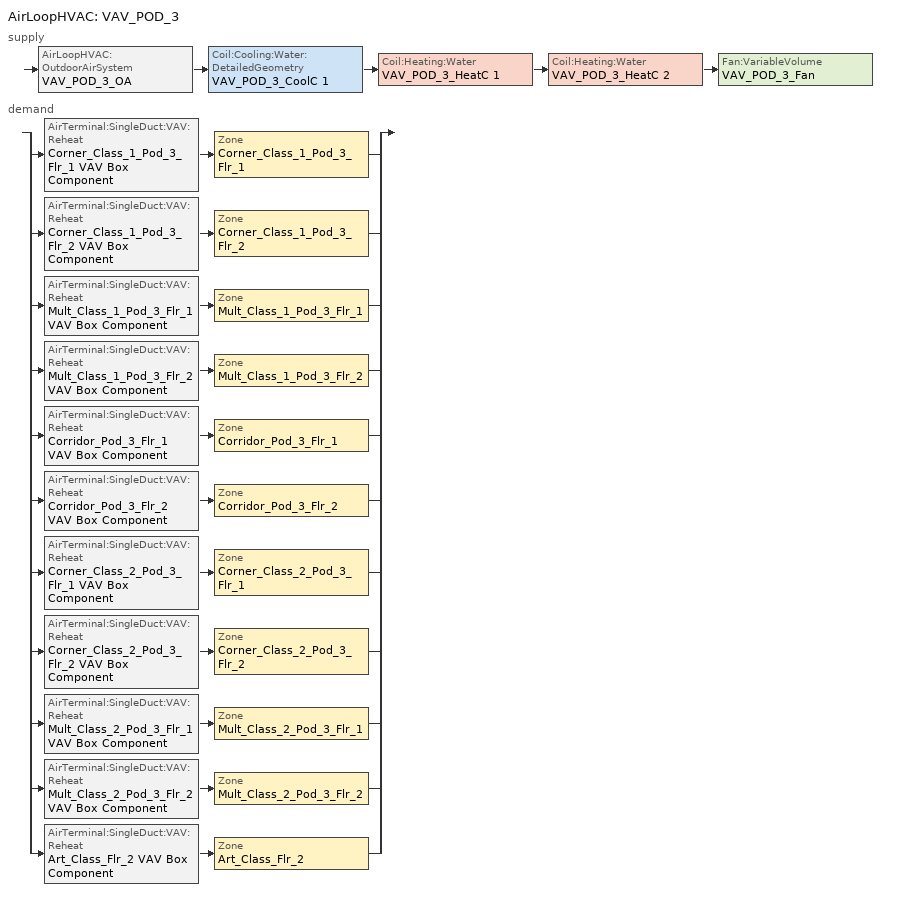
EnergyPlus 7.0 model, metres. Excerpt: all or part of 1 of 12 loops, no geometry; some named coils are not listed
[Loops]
AirLoopHVAC 'VAV_POD_3'
 supply: AirLoopHVAC:OutdoorAirSystem 'VAV_POD_3_OA' > Coil:Cooling:Water:DetailedGeometry 'VAV_POD_3_CoolC 1' > Coil:Heating:Water 'VAV_POD_3_HeatC 1' > Coil:Heating:Water 'VAV_POD_3_HeatC 2' > Fan:VariableVolume 'VAV_POD_3_Fan'
 demand: split
  | AirTerminal:SingleDuct:VAV:Reheat 'Corner_Class_1_Pod_3_Flr_1 VAV Box Component' > Zone 'Corner_Class_1_Pod_3_Flr_1'
  | AirTerminal:SingleDuct:VAV:Reheat 'Corner_Class_1_Pod_3_Flr_2 VAV Box Component' > Zone 'Corner_Class_1_Pod_3_Flr_2'
  | AirTerminal:SingleDuct:VAV:Reheat 'Mult_Class_1_Pod_3_Flr_1 VAV Box Component' > Zone 'Mult_Class_1_Pod_3_Flr_1'
  | AirTerminal:SingleDuct:VAV:Reheat 'Mult_Class_1_Pod_3_Flr_2 VAV Box Component' > Zone 'Mult_Class_1_Pod_3_Flr_2'
  | AirTerminal:SingleDuct:VAV:Reheat 'Corridor_Pod_3_Flr_1 VAV Box Component' > Zone 'Corridor_Pod_3_Flr_1'
  | AirTerminal:SingleDuct:VAV:Reheat 'Corridor_Pod_3_Flr_2 VAV Box Component' > Zone 'Corridor_Pod_3_Flr_2'
  | AirTerminal:SingleDuct:VAV:Reheat 'Corner_Class_2_Pod_3_Flr_1 VAV Box Component' > Zone 'Corner_Class_2_Pod_3_Flr_1'
  | AirTerminal:SingleDuct:VAV:Reheat 'Corner_Class_2_Pod_3_Flr_2 VAV Box Component' > Zone 'Corner_Class_2_Pod_3_Flr_2'
  | AirTerminal:SingleDuct:VAV:Reheat 'Mult_Class_2_Pod_3_Flr_1 VAV Box Component' > Zone 'Mult_Class_2_Pod_3_Flr_1'
  | AirTerminal:SingleDuct:VAV:Reheat 'Mult_Class_2_Pod_3_Flr_2 VAV Box Component' > Zone 'Mult_Class_2_Pod_3_Flr_2'
  | AirTerminal:SingleDuct:VAV:Reheat 'Art_Class_Flr_2 VAV Box Component' > Zone 'Art_Class_Flr_2'
[Sizing:Zone] Zone Cooling Design Supply Air Temperature {C}=14; Zone Heating Design Supply Air Temperature {C}=40; Zone Cooling Design Supply Air Humidity Ratio {kg-H20/kg-air}=0.0085; Zone Heating Design Supply Air Humidity Ratio {kg-H20/kg-air}=0.008; Cooling Design Air Flow Method {Flow/Zone | DesignDay | DesignDayWithLimit}=DesignDay; Cooling Minimum Air Flow Fraction=0; Heating Design Air Flow Method {Flow/Zone | DesignDay}=DesignDay; Heating Design Air Flow Rate=0; Design Zone Air Distribution Effectiveness in Cooling Mode=1; Design Zone Air Distribution Effectiveness in Heating Mode=1
Name | Design Specification Outdoor Air Object
Corner_Class_1_Pod_3_Flr_1 | Corner_Class_1_Pod_3_Flr_1 OA Design Spec
Corner_Class_1_Pod_3_Flr_2 | Corner_Class_1_Pod_3_Flr_2 OA Design Spec
Mult_Class_1_Pod_3_Flr_1 | Mult_Class_1_Pod_3_Flr_1 OA Design Spec
Mult_Class_1_Pod_3_Flr_2 | Mult_Class_1_Pod_3_Flr_2 OA Design Spec
Corridor_Pod_3_Flr_1 | Corridor_Pod_3_Flr_1 OA Design Spec
Corridor_Pod_3_Flr_2 | Corridor_Pod_3_Flr_2 OA Design Spec
Corner_Class_2_Pod_3_Flr_1 | Corner_Class_2_Pod_3_Flr_1 OA Design Spec
Corner_Class_2_Pod_3_Flr_2 | Corner_Class_2_Pod_3_Flr_2 OA Design Spec
Mult_Class_2_Pod_3_Flr_1 | Mult_Class_2_Pod_3_Flr_1 OA Design Spec
Mult_Class_2_Pod_3_Flr_2 | Mult_Class_2_Pod_3_Flr_2 OA Design Spec
Art_Class_Flr_2 | Art_Class_Flr_2 OA Design Spec
[DesignSpecification:OutdoorAir] Outdoor Air Method=Flow/Zone; Outdoor Air Flow Per Person {m3/s-person}=0; Outdoor Air Flow Per Zone Floor Area {m3/s-m2}=0; Outdoor Air Flow Air Changes per Hour {1/hr}=0
Name | Outdoor Air Flow Per Zone {m3/s}
Corner_Class_1_Pod_3_Flr_1 OA Design Spec; Corner_Class_1_Pod_3_Flr_2 OA Design Spec; Corner_Class_2_Pod_3_Flr_1 OA Design Spec; Corner_Class_2_Pod_3_Flr_2 OA Design Spec | 0.223903
Mult_Class_1_Pod_3_Flr_1 OA Design Spec; Mult_Class_1_Pod_3_Flr_2 OA Design Spec; Mult_Class_2_Pod_3_Flr_1 OA Design Spec | 1.07881
Corridor_Pod_3_Flr_1 OA Design Spec; Corridor_Pod_3_Flr_2 OA Design Spec | 0.0976
Mult_Class_2_Pod_3_Flr_2 OA Design Spec | 0.71242
Art_Class_Flr_2 OA Design Spec | 0.300964
[ZoneControl:Thermostat] Control Type Schedule=Dual Zone Control Type Sched
Name | Zone | Control 1
Corner_Class_1_Pod_3_Flr_1 Thermostat | Corner_Class_1_Pod_3_Flr_1 | Corner_Class_1_Pod_3_Flr_1 DualSPSched
Corner_Class_1_Pod_3_Flr_2 Thermostat | Corner_Class_1_Pod_3_Flr_2 | Corner_Class_1_Pod_3_Flr_2 DualSPSched
Mult_Class_1_Pod_3_Flr_1 Thermostat | Mult_Class_1_Pod_3_Flr_1 | Mult_Class_1_Pod_3_Flr_1 DualSPSched
Mult_Class_1_Pod_3_Flr_2 Thermostat | Mult_Class_1_Pod_3_Flr_2 | Mult_Class_1_Pod_3_Flr_2 DualSPSched
Corridor_Pod_3_Flr_1 Thermostat | Corridor_Pod_3_Flr_1 | Corridor_Pod_3_Flr_1 DualSPSched
Corridor_Pod_3_Flr_2 Thermostat | Corridor_Pod_3_Flr_2 | Corridor_Pod_3_Flr_2 DualSPSched
Corner_Class_2_Pod_3_Flr_1 Thermostat | Corner_Class_2_Pod_3_Flr_1 | Corner_Class_2_Pod_3_Flr_1 DualSPSched
Corner_Class_2_Pod_3_Flr_2 Thermostat | Corner_Class_2_Pod_3_Flr_2 | Corner_Class_2_Pod_3_Flr_2 DualSPSched
Mult_Class_2_Pod_3_Flr_1 Thermostat | Mult_Class_2_Pod_3_Flr_1 | Mult_Class_2_Pod_3_Flr_1 DualSPSched
Mult_Class_2_Pod_3_Flr_2 Thermostat | Mult_Class_2_Pod_3_Flr_2 | Mult_Class_2_Pod_3_Flr_2 DualSPSched
Art_Class_Flr_2 Thermostat | Art_Class_Flr_2 | Art_Class_Flr_2 DualSPSched
[ThermostatSetpoint:DualSetpoint] Heating Setpoint Temperature Schedule=HtgSetP_Sch; Cooling Setpoint Temperature Schedule=ClgSetP_Sch
Corner_Class_1_Pod_3_Flr_1 DualSPSched; Corner_Class_1_Pod_3_Flr_2 DualSPSched; Mult_Class_1_Pod_3_Flr_1 DualSPSched; Mult_Class_1_Pod_3_Flr_2 DualSPSched; Corridor_Pod_3_Flr_1 DualSPSched; Corridor_Pod_3_Flr_2 DualSPSched; Corner_Class_2_Pod_3_Flr_1 DualSPSched; Corner_Class_2_Pod_3_Flr_2 DualSPSched; Mult_Class_2_Pod_3_Flr_1 DualSPSched; Mult_Class_2_Pod_3_Flr_2 DualSPSched; Art_Class_Flr_2 DualSPSched
[Zone equipment]
Corner_Class_1_Pod_3_Flr_1: Corner_Class_1_Pod_3_Flr_1 VAV Box Component
Corner_Class_1_Pod_3_Flr_2: Corner_Class_1_Pod_3_Flr_2 VAV Box Component
Mult_Class_1_Pod_3_Flr_1: Mult_Class_1_Pod_3_Flr_1 VAV Box Component
Mult_Class_1_Pod_3_Flr_2: Mult_Class_1_Pod_3_Flr_2 VAV Box Component
Corridor_Pod_3_Flr_1: Corridor_Pod_3_Flr_1 VAV Box Component
Corridor_Pod_3_Flr_2: Corridor_Pod_3_Flr_2 VAV Box Component
Corner_Class_2_Pod_3_Flr_1: Corner_Class_2_Pod_3_Flr_1 VAV Box Component
Corner_Class_2_Pod_3_Flr_2: Corner_Class_2_Pod_3_Flr_2 VAV Box Component
Mult_Class_2_Pod_3_Flr_1: Mult_Class_2_Pod_3_Flr_1 VAV Box Component
Mult_Class_2_Pod_3_Flr_2: Mult_Class_2_Pod_3_Flr_2 VAV Box Component
Art_Class_Flr_2: Art_Class_Flr_2 VAV Box Component
[AirTerminal:SingleDuct:VAV:Reheat] Availability Schedule=ALWAYS_ON; Maximum Air Flow Rate {m3/s}=AUTOSIZE; Zone Minimum Air Flow Input Method=Scheduled; Minimum Air Flow Fraction Schedule=MIN_FLOW_FRAC_SCH; Maximum Hot Water or Steam Flow Rate {m3/s}=AUTOSIZE; Minimum Hot Water or Steam Flow Rate {m3/s}=0; Convergence Tolerance=0.001; Damper Heating Action=Reverse; Maximum Flow per Zone Floor Area during Reheat {m3/s-m2}=AUTOCALCULATE; Maximum Flow Fraction During Reheat=AUTOCALCULATE; Maximum Reheat Air Temperature {C}=50
Name | Reheat Coil
Corner_Class_1_Pod_3_Flr_1 VAV Box Component | Corner_Class_1_Pod_3_Flr_1 VAV Box Reheat Coil
Corner_Class_1_Pod_3_Flr_2 VAV Box Component | Corner_Class_1_Pod_3_Flr_2 VAV Box Reheat Coil
Mult_Class_1_Pod_3_Flr_1 VAV Box Component | Mult_Class_1_Pod_3_Flr_1 VAV Box Reheat Coil
Mult_Class_1_Pod_3_Flr_2 VAV Box Component | Mult_Class_1_Pod_3_Flr_2 VAV Box Reheat Coil
Corridor_Pod_3_Flr_1 VAV Box Component | Corridor_Pod_3_Flr_1 VAV Box Reheat Coil
Corridor_Pod_3_Flr_2 VAV Box Component | Corridor_Pod_3_Flr_2 VAV Box Reheat Coil
Corner_Class_2_Pod_3_Flr_1 VAV Box Component | Corner_Class_2_Pod_3_Flr_1 VAV Box Reheat Coil
Corner_Class_2_Pod_3_Flr_2 VAV Box Component | Corner_Class_2_Pod_3_Flr_2 VAV Box Reheat Coil
Mult_Class_2_Pod_3_Flr_1 VAV Box Component | Mult_Class_2_Pod_3_Flr_1 VAV Box Reheat Coil
Mult_Class_2_Pod_3_Flr_2 VAV Box Component | Mult_Class_2_Pod_3_Flr_2 VAV Box Reheat Coil
Art_Class_Flr_2 VAV Box Component | Art_Class_Flr_2 VAV Box Reheat Coil
[Coil:Heating:Water] Availability Schedule=ALWAYS_ON; U-Factor Times Area Value {W/K}=AUTOSIZE; Maximum Water Flow Rate {m3/s}=AUTOSIZE; Coil Peformance input method=UFactorTimesAreaAndDesignWaterFlowRate; Nominal Capacity=AUTOSIZE; Design Inlet Water Temperature=82.2; Design Inlet Air Temperature=16.6; Design Outlet Water Temperature=71.1; Design Outlet Air Temperature=32.2; Rated Ratio for Air and Water Convection=1
VAV_POD_3_HeatC 1; VAV_POD_3_HeatC 2
[AirLoopHVAC]
VAV_POD_3: Design Supply Air Flow Rate {m3/s}=AUTOSIZE
[Controller:WaterCoil] Control Variable {Temperature | HumidityRatio | TemperatureAndHumidityRatio | Flow}=Temperature; Maximum Actuated Flow {m3/s}=AUTOSIZE; Minimum Actuated Flow {m3/s}=0
Name | Action {Normal | Reverse} | Actuator Variable {Flow} | Actuator Variable {FLOW} | Controller Convergence Tolerance {delta C} [Delta temp from setpoint]
VAV_POD_3_CoolC 1_Controller | Reverse | Flow
VAV_POD_3_HeatC 1_Controller; VAV_POD_3_HeatC 2_Controller | Normal |  | Flow | 0.0001
[SetpointManager:MixedAir]
Name | Control Variable {Temperature} | Setpoint Node or NodeList | Control Variable
VAV_POD_3_CoolC 1 SAT Manager | Temperature | VAV_POD_3_CoolC 1-VAV_POD_3_HeatC 1Node
VAV_POD_3_HeatC 1 SAT Manager | Temperature | VAV_POD_3_HeatC 1-VAV_POD_3_HeatC 2Node
VAV_POD_3 OA Mixed Air Temp Manager |  | VAV_POD_3_OA-VAV_POD_3_CoolC 1Node | Temperature
[Sizing:System]
VAV_POD_3: Type Of Load To Size On=Sensible; Design Outdoor Air Flow Rate {m3/s}=AUTOSIZE; Minimum System Air Flow Ratio=1; Preheat Design Temperature {C}=7; Preheat Design Humidity Ratio {kg-H2O/kg-air}=0.008; Precool Design Temperature {C}=12.8; Precool Design Humidity Ratio {kg-H2O/kg-air}=0.008; Central Cooling Design Supply Air Temperature {C}=12.8; Central Heating Design Supply Air Temperature {C}=16.7; Sizing Option {Coincident | NonCoincident}=NonCoincident; 100% Outdoor Air in Cooling {Yes | No}=No; 100% Outdoor Air in Heating {Yes | No}=No; Central Cooling Design Supply Air Humidity Ratio {kg-H2O/kg-air}=0.0085; Central Heating Design Supply Air Humidity Ratio {kg-H2O/kg-air}=0.008; Cooling Design Air Flow Method=DesignDay; Cooling Design Air Flow Rate {m3/s}=0; Heating Design Air Flow Method=DesignDay; Heating Design Air Flow Rate {m3/s}=0; System Outdoor Air Method { ZoneSum | VentilationRateProcedure }=VentilationRateProcedure
[Controller:OutdoorAir]
VAV_POD_3_OA_Controller: Minimum Outdoor Air Flow Rate {m3/s}=AUTOSIZE; Maximum Outdoor Air Flow Rate {m3/s}=AUTOSIZE; Economizer Control Type=DifferentialEnthalpy; Economizer Control Action Type=ModulateFlow; Economizer Maximum Limit Dry-Bulb Temperature {C}=28; Economizer Maximum Limit Enthalpy {J/kg}=64000; Economizer Minimum Limit Dry-Bulb Temperature {C}=-100; Lockout Type=NoLockout; Minimum Limit Type=FixedMinimum; Minimum Outdoor Air Schedule=MinOA_Sched; Mechanical Ventilation Controller=VAV_POD_3_OAMechanical Ventilation; High Humidity Control=No; Heat Recovery Bypass Control Type=BypassWhenOAFlowGreaterThanMinimum
[Controller:MechanicalVentilation]
VAV_POD_3_OAMechanical Ventilation: Availability Schedule=MinOA_Sched; Demand Controlled Ventilation { Yes | No }=No; System Outdoor Air Method { ZoneSum | VentilationRateProcedure | IndoorAirQualityProcedure }=VentilationRateProcedure; Zone 1=Corner_Class_1_Pod_3_Flr_1; Design Specification Outdoor Air Object Name 1=Corner_Class_1_Pod_3_Flr_1 OA Design Spec; Zone Air Distribution Effectiveness in Cooling Mode 1=1; Zone Air Distribution Effectiveness in Heating Mode 1=1; Zone 2=Corner_Class_1_Pod_3_Flr_2; Design Specification Outdoor Air Object Name 2=Corner_Class_1_Pod_3_Flr_2 OA Design Spec; Zone Air Distribution Effectiveness in Cooling Mode 2=1; Zone Air Distribution Effectiveness in Heating Mode 2=1; Zone 3=Mult_Class_1_Pod_3_Flr_1; Design Specification Outdoor Air Object Name 3=Mult_Class_1_Pod_3_Flr_1 OA Design Spec; Zone Air Distribution Effectiveness in Cooling Mode 3=1; Zone Air Distribution Effectiveness in Heating Mode 3=1; Zone 4=Mult_Class_1_Pod_3_Flr_2; Design Specification Outdoor Air Object Name 4=Mult_Class_1_Pod_3_Flr_2 OA Design Spec; Zone Air Distribution Effectiveness in Cooling Mode 4=1; Zone Air Distribution Effectiveness in Heating Mode 4=1; Zone 5=Corridor_Pod_3_Flr_1; Design Specification Outdoor Air Object Name 5=Corridor_Pod_3_Flr_1 OA Design Spec; Zone Air Distribution Effectiveness in Cooling Mode 5=1; Zone Air Distribution Effectiveness in Heating Mode 5=1; Zone 6=Corridor_Pod_3_Flr_2; Design Specification Outdoor Air Object Name 6=Corridor_Pod_3_Flr_2 OA Design Spec; Zone Air Distribution Effectiveness in Cooling Mode 6=1; Zone Air Distribution Effectiveness in Heating Mode 6=1; Zone 7=Corner_Class_2_Pod_3_Flr_1; Design Specification Outdoor Air Object Name 7=Corner_Class_2_Pod_3_Flr_1 OA Design Spec; Zone Air Distribution Effectiveness in Cooling Mode 7=1; Zone Air Distribution Effectiveness in Heating Mode 7=1; Zone 8=Corner_Class_2_Pod_3_Flr_2; Design Specification Outdoor Air Object Name 8=Corner_Class_2_Pod_3_Flr_2 OA Design Spec; Zone Air Distribution Effectiveness in Cooling Mode 8=1; Zone Air Distribution Effectiveness in Heating Mode 8=1; Zone 9=Mult_Class_2_Pod_3_Flr_1; Design Specification Outdoor Air Object Name 9=Mult_Class_2_Pod_3_Flr_1 OA Design Spec; Zone Air Distribution Effectiveness in Cooling Mode 9=1; Zone Air Distribution Effectiveness in Heating Mode 9=1; Zone 10=Mult_Class_2_Pod_3_Flr_2; Design Specification Outdoor Air Object Name 10=Mult_Class_2_Pod_3_Flr_2 OA Design Spec; Zone Air Distribution Effectiveness in Cooling Mode 10=1; Zone Air Distribution Effectiveness in Heating Mode 10=1; Zone 11=Art_Class_Flr_2; Design Specification Outdoor Air Object Name 11=Art_Class_Flr_2 OA Design Spec; Zone Air Distribution Effectiveness in Cooling Mode 11=1; Zone Air Distribution Effectiveness in Heating Mode 11=1
[Coil:Cooling:Water:DetailedGeometry]
VAV_POD_3_CoolC 1: Availability Schedule=ALWAYS_ON; Maximum Water Flow Rate {m3/s}=AUTOSIZE; Tube Outside Surface Area  {m2}=AUTOSIZE; Total Tube Inside Area {m2}=AUTOSIZE; Fin Surface Area {m2}=AUTOSIZE; Minimum Airflow Area {m2}=AUTOSIZE; Coil Depth {m}=AUTOSIZE; Fin Diameter {m}=AUTOSIZE; Fin Thickness {m}=0.0015; Tube Inside Diameter  {m}=0.01445; Tube Outside Diameter {m}=0.0159; Tube Thermal Conductivity {W/m-K}=386; Fin Thermal Conductivity {W/m-K}=204; Fin Spacing {m}=0.0018; Tube Depth Spacing {m}=0.026; Number of Tube Rows=6; Number of Tubes per Row=AUTOSIZE
[Fan:VariableVolume]
VAV_POD_3_Fan: Availability Schedule=HVACOperationSchd; Fan Efficiency=0.4; Pressure Rise {Pa}=1125; Maximum Flow Rate {m3/s}=AUTOSIZE; Fan Power Minimum Flow Rate Input Method {Fraction | FixedFlowRate}=Fraction; Fan Power Minimum Flow Fraction=0.6; Motor Efficiency=0.8; Motor In Airstream Fraction=1; Fan Coefficient 1=0.0407599; Fan Coefficient 2=0.088045; Fan Coefficient 3=-0.0729261; Fan Coefficient 4=0.94374; Fan Coefficient 5=0
[Schedule:Compact]
HtgSetP_Sch: Temperature, Through: 6/30, For: WinterDesignDay, Until: 24:00, 21.7, For: Weekdays, Until: 06:00, 15.6, Until: 18:00, 21.7, Until: 24:00, 15.6, For: AllOtherDays, Until: 24:00, 15.6, Through: 9/1, For: WinterDesignDay, Until: 24:00, 21.7, For: Weekdays, Until: 08:00, 15.6, Until: 13:00, 21.7, Until: 24:00, 15.6, For: AllOtherDays, Until: 24:00, 15.6, Through: 12/31, For: WinterDesignDay, Until: 24:00, 21.7, For: Weekdays, Until: 06:00, 15.6, Until: 18:00, 21.7, Until: 24:00, 15.6, For: AllOtherDays, Until: 24:00, 15.6
ClgSetP_Sch: Temperature, Through: 6/30, For: SummerDesignDay, Until: 24:00, 23.3, For: Weekdays, Until: 06:00, 27.2, Until: 18:00, 23.3, Until: 24:00, 27.2, For: AllOtherDays, Until: 24:00, 27.2, Through: 9/1, For: SummerDesignDay, Until: 24:00, 23.3, For: Weekdays, Until: 08:00, 27.2, Until: 13:00, 23.3, Until: 24:00, 27.2, For: AllOtherDays, Until: 24:00, 27.2, Through: 12/31, For: SummerDesignDay, Until: 24:00, 23.3, For: Weekdays, Until: 06:00, 27.2, Until: 18:00, 23.3, Until: 24:00, 27.2, For: AllOtherDays, Until: 24:00, 27.2
Always_On; HvacOperationSchd: On/Off, Through: 12/31, For: AllDays, Until: 24:00, 1
Dual Zone Control Type Sched: Control Type, Through: 12/31, For: AllDays, Until: 24:00, 4
MinOA_Sched: On/Off, Through: 6/30, For: WinterDesignDay SummerDesignDay, Until: 24:00, 1, For: Weekdays, Until: 06:00, 0, Until: 18:00, 1, Until: 24:00, 0, For: AllOtherDays, Until: 24:00, 0, Through: 9/1, For: WinterDesignDay SummerDesignDay, Until: 24:00, 1, For: Weekdays, Until: 08:00, 0, Until: 13:00, 1, Until: 24:00, 0, For: AllOtherDays, Until: 24:00, 0, Through: 12/31, For: WinterDesignDay SummerDesignDay, Until: 24:00, 1, For: Weekdays, Until: 06:00, 0, Until: 18:00, 1, Until: 24:00, 0, For: AllOtherDays, Until: 24:00, 0
Min_Flow_Frac_Sch: Fraction, Through: 6/30, For: WinterDesignDay SummerDesignDay, Until: 24:00, 0.3, For: Weekdays, Until: 06:00, 0, Until: 18:00, 0.3, Until: 24:00, 0, For: AllOtherDays, Until: 24:00, 0, Through: 9/1, For: WinterDesignDay SummerDesignDay, Until: 24:00, 0.3, For: Weekdays, Until: 08:00, 0, Until: 13:00, 0.3, Until: 24:00, 0, For: AllOtherDays, Until: 24:00, 0, Through: 12/31, For: WinterDesignDay SummerDesignDay, Until: 24:00, 0.3, For: Weekdays, Until: 06:00, 0, Until: 18:00, 0.3, Until: 24:00, 0, For: AllOtherDays, Until: 24:00, 0
